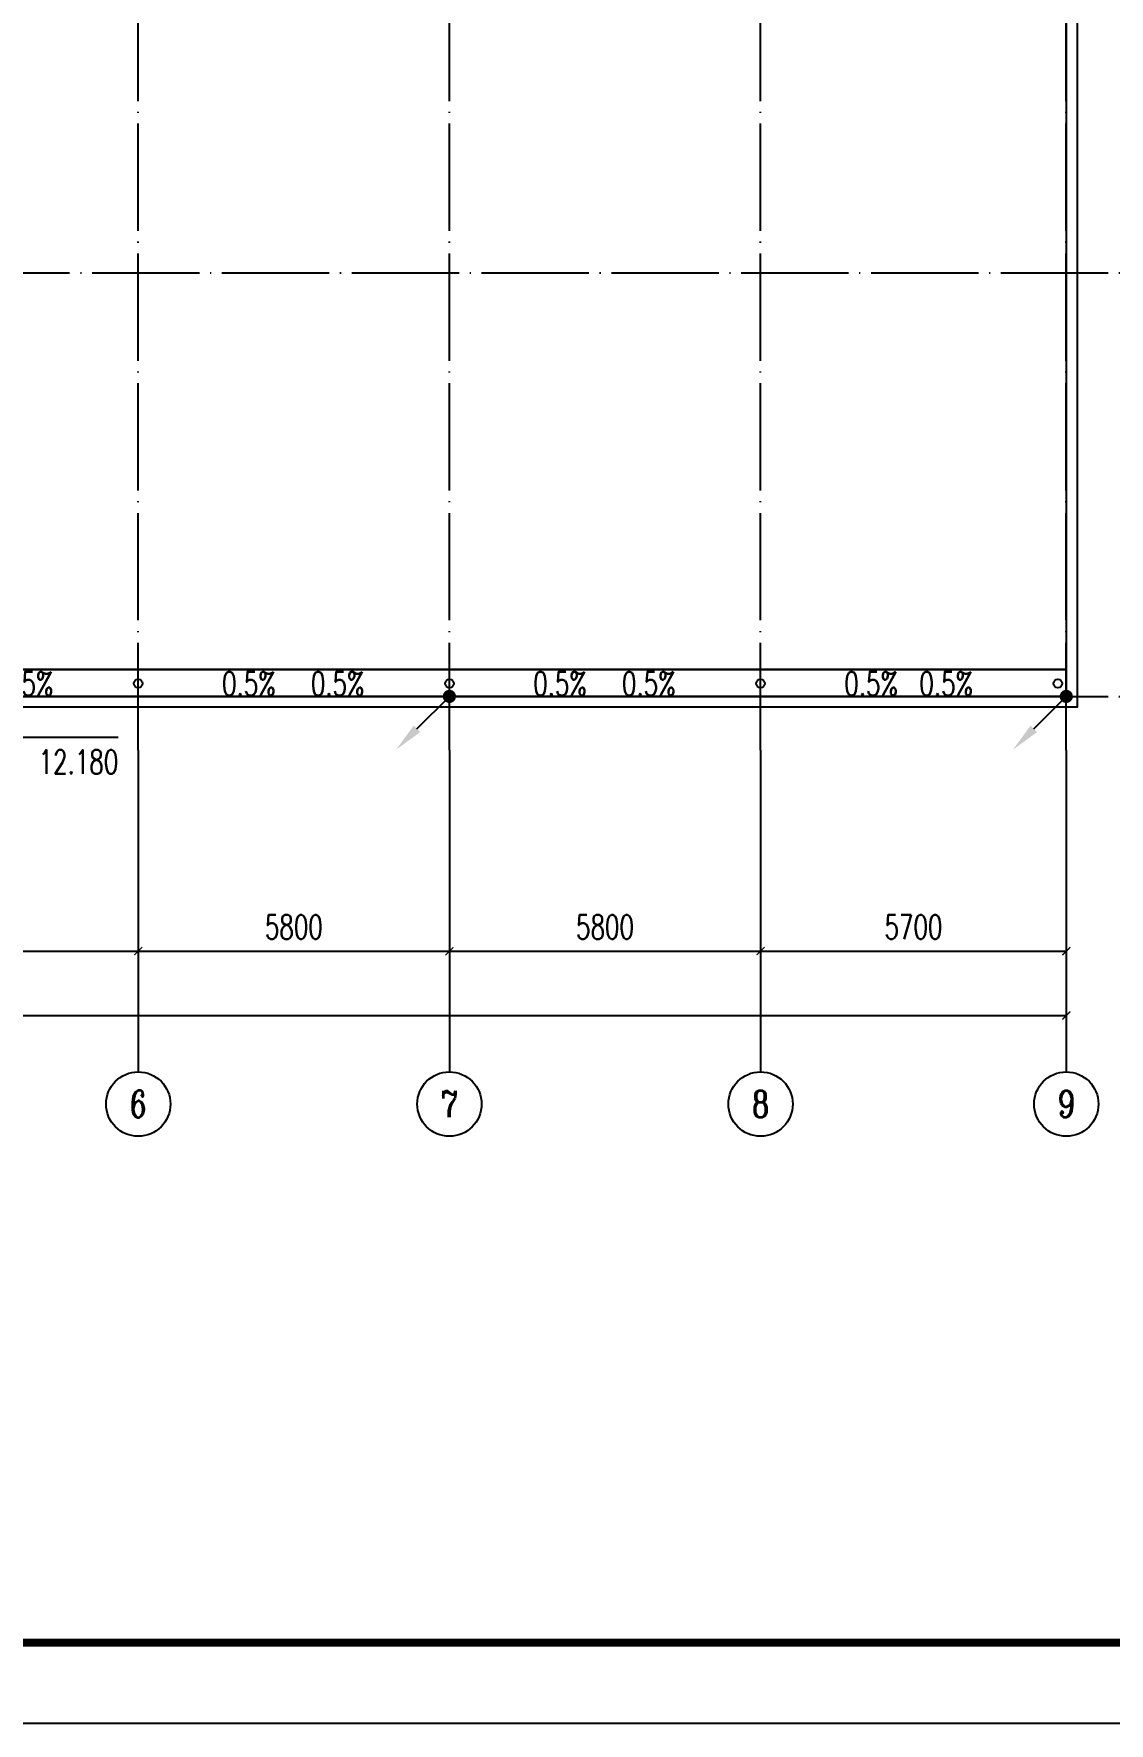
# Model space of a CAD drawing. Extents: x 1728470 to 1835391, y -157368 to 197905.
# Drawn here: x 1780816 to 1800863, y -157368 to -125868 of the extents above; entities that cross this region are included whole.
import ezdxf
from ezdxf.enums import TextEntityAlignment as Align

# ---------------------------------------------------------------- set-up
doc = ezdxf.new("R2010")
doc.units = 0
doc.header["$LTSCALE"] = 1000
doc.header["$MEASUREMENT"] = 0
doc.linetypes.add('DOTE', pattern=[2.42, 2, -0.2, 0.02, -0.2])
doc.layers.get('0').update_dxf_attribs({"linetype": 'CONTINUOUS'})
doc.layers.get('DEFPOINTS').update_dxf_attribs({"linetype": 'CONTINUOUS'})
for name, color, linetype in [('AXIS', 3, 'CONTINUOUS'), ('AXIS_TEXT', 7, 'CONTINUOUS'), ('DIM_ELEV', 3, 'CONTINUOUS'), ('DIM_SYMB', 3, 'CONTINUOUS'), ('DOTE', 1, 'DOTE'), ('LWIRE', 4, 'CONTINUOUS'), ('PUB_TEXT', 7, 'CONTINUOUS'), ('PUB_TITLE', 4, 'CONTINUOUS')]:
    doc.layers.add(name, color=color, linetype=linetype)
doc.styles.add('_TCH_AXIS', font='COMPLEX', dxfattribs={"bigfont": 'GBCBIG'})
doc.styles.add('_TCH_DIM', font='SIMPLEX', dxfattribs={"bigfont": 'GBCBIG'})
doc.styles.add('COMPLEX', font='COMPLEX')
doc.styles.add('DIM_FONT', font='SIMPLEX', dxfattribs={"width": 0.7, "bigfont": 'GBCBIG'})
doc.styles.get("Standard").update_dxf_attribs({"font": 'gbenor.shx', "bigfont": 'gbcbig.shx'})
doc.dimstyles.new('DIMN150', dxfattribs={"dimscale": 1.5, "dimtxt": 300, "dimasz": 100, "dimexe": 250, "dimexo": 300, "dimgap": 150, "dimtad": 1, "dimdec": 0, "dimzin": 0, "dimtxsty": 'DIM_FONT', "dimblk": 'ARCHTICK', "dimcen": 0.09, "dimclrt": 7, "dimazin": 3, "dimtfac": 1, "dimtdec": 0, "dimtix": 1, "dimtmove": 0, "dimatfit": 3, "dimtolj": 1, "dimtzin": 0})

# ---------------------------------------------------------------- blocks, each defined once
blk = doc.blocks.new('_AXISO')
blk.add_circle((0, 0), 0.5)
at = {"layer": 'AXIS_TEXT', "style": 'COMPLEX', "width": 1.041667}
blk.add_attdef('A', text='', height=0.56, dxfattribs=at).set_placement((-0.25, -0.28), (0.25, -0.28), align=Align.FIT)
blk = doc.blocks.new('_ARCHTICK')
at = {"color": 0, "linetype": 'BYBLOCK', "const_width": 0.15}
blk.add_lwpolyline([(-0.5, -0.5), (0.5, 0.5)], dxfattribs=at)
blk = doc.blocks.new('*D85')
at = {"layer": 'AXIS', "color": 0}
for p, q in [((1629060, -9455), (1629060, -14330)), ((1675260, -9455), (1675260, -14330)), ((1629060, -13955), (1675260, -13955))]:
    blk.add_line(p, q, dxfattribs=at)
at = {"layer": 'DEFPOINTS', "color": 0}
for p in [(1629060, -9005), (1675260, -9005), (1675260, -13955)]:
    blk.add_point(p, dxfattribs=at)
at = {"layer": 'AXIS', "color": 0, "xscale": 150, "yscale": 150, "zscale": 150, "rotation": 180}
blk.add_blockref('_ARCHTICK', (1629060, -13955), dxfattribs=at)
at = {"layer": 'AXIS', "color": 0, "xscale": 150, "yscale": 150, "zscale": 150}
blk.add_blockref('_ARCHTICK', (1675260, -13955), dxfattribs=at)
at = {"layer": 'AXIS', "color": 7, "insert": (1652160, -13505), "char_height": 450, "attachment_point": 5, "style": 'DIM_FONT'}
blk.add_mtext('\\A1;46200', dxfattribs=at)
blk = doc.blocks.new('*D90')
at = {"layer": 'AXIS', "color": 0}
for p, q in [((1652160, -9455), (1652160, -13130)), ((1657960, -9455), (1657960, -13130)), ((1652160, -12755), (1657960, -12755))]:
    blk.add_line(p, q, dxfattribs=at)
at = {"layer": 'DEFPOINTS', "color": 0}
for p in [(1652160, -9005), (1657960, -9005), (1657960, -12755)]:
    blk.add_point(p, dxfattribs=at)
at = {"layer": 'AXIS', "color": 0, "xscale": 150, "yscale": 150, "zscale": 150, "rotation": 180}
blk.add_blockref('_ARCHTICK', (1652160, -12755), dxfattribs=at)
at = {"layer": 'AXIS', "color": 0, "xscale": 150, "yscale": 150, "zscale": 150}
blk.add_blockref('_ARCHTICK', (1657960, -12755), dxfattribs=at)
at = {"layer": 'AXIS', "color": 7, "insert": (1655060, -12305), "char_height": 450, "attachment_point": 5, "style": 'DIM_FONT'}
blk.add_mtext('\\A1;5800', dxfattribs=at)
blk = doc.blocks.new('*D91')
at = {"layer": 'AXIS', "color": 0}
for p, q in [((1657960, -9455), (1657960, -13130)), ((1663760, -9455), (1663760, -13130)), ((1657960, -12755), (1663760, -12755))]:
    blk.add_line(p, q, dxfattribs=at)
at = {"layer": 'DEFPOINTS', "color": 0}
for p in [(1657960, -9005), (1663760, -9005), (1663760, -12755)]:
    blk.add_point(p, dxfattribs=at)
at = {"layer": 'AXIS', "color": 0, "xscale": 150, "yscale": 150, "zscale": 150, "rotation": 180}
blk.add_blockref('_ARCHTICK', (1657960, -12755), dxfattribs=at)
at = {"layer": 'AXIS', "color": 0, "xscale": 150, "yscale": 150, "zscale": 150}
blk.add_blockref('_ARCHTICK', (1663760, -12755), dxfattribs=at)
at = {"layer": 'AXIS', "color": 7, "insert": (1660860, -12305), "char_height": 450, "attachment_point": 5, "style": 'DIM_FONT'}
blk.add_mtext('\\A1;5800', dxfattribs=at)
blk = doc.blocks.new('*D92')
at = {"layer": 'AXIS', "color": 0}
for p, q in [((1663760, -9455), (1663760, -13130)), ((1669560, -9455), (1669560, -13130)), ((1663760, -12755), (1669560, -12755))]:
    blk.add_line(p, q, dxfattribs=at)
at = {"layer": 'DEFPOINTS', "color": 0}
for p in [(1663760, -9005), (1669560, -9005), (1669560, -12755)]:
    blk.add_point(p, dxfattribs=at)
at = {"layer": 'AXIS', "color": 0, "xscale": 150, "yscale": 150, "zscale": 150, "rotation": 180}
blk.add_blockref('_ARCHTICK', (1663760, -12755), dxfattribs=at)
at = {"layer": 'AXIS', "color": 0, "xscale": 150, "yscale": 150, "zscale": 150}
blk.add_blockref('_ARCHTICK', (1669560, -12755), dxfattribs=at)
at = {"layer": 'AXIS', "color": 7, "insert": (1666660, -12305), "char_height": 450, "attachment_point": 5, "style": 'DIM_FONT'}
blk.add_mtext('\\A1;5800', dxfattribs=at)
blk = doc.blocks.new('*D93')
at = {"layer": 'AXIS', "color": 0}
for p, q in [((1669560, -9455), (1669560, -13130)), ((1675260, -9455), (1675260, -13130)), ((1669560, -12755), (1675260, -12755))]:
    blk.add_line(p, q, dxfattribs=at)
at = {"layer": 'DEFPOINTS', "color": 0}
for p in [(1669560, -9005), (1675260, -9005), (1675260, -12755)]:
    blk.add_point(p, dxfattribs=at)
at = {"layer": 'AXIS', "color": 0, "xscale": 150, "yscale": 150, "zscale": 150, "rotation": 180}
blk.add_blockref('_ARCHTICK', (1669560, -12755), dxfattribs=at)
at = {"layer": 'AXIS', "color": 0, "xscale": 150, "yscale": 150, "zscale": 150}
blk.add_blockref('_ARCHTICK', (1675260, -12755), dxfattribs=at)
at = {"layer": 'AXIS', "color": 7, "insert": (1672410, -12305), "char_height": 450, "attachment_point": 5, "style": 'DIM_FONT'}
blk.add_mtext('\\A1;5700', dxfattribs=at)
blk = doc.blocks.new('$TELECSYS$00000080')
for p, q in [((-0.7, -0.7), (0, 0)), ((0.104, 0.104), (0.104, 0.104)), ((-0.104, -0.104), (-0.104, -0.104))]:
    blk.add_line(p, q)
at = {"const_width": 0.142}
blk.add_lwpolyline([(0.071, 0, 1), (-0.071, 0, 1)], format="xyb", close=True, dxfattribs=at)
blk.add_solid([(-0.63, -0.77), (-0.77, -0.63), (-1.15, -1.15)])
at = {"width": 0.8, "flags": 9}
blk.add_attdef('A', (0, 0), '', height=0.00002, rotation=180, dxfattribs=at)
blk = doc.blocks.new('ERE22')
at = {"color": 8}
for p, q in [((1675259.7, 23594.5), (1675259.7, -8005.5)), ((1675259.7, -7505.5), (1629059.7, -7505.5)), ((1629059.7, -7505.5), (1675259.7, -7505.5)), ((1675259.7, -8005.5), (1629059.7, -8005.5)), ((1629059.7, -8005.5), (1675259.7, -8005.5))]:
    blk.add_line(p, q, dxfattribs=at)
blk.add_lwpolyline([(1628859.7, 23794.5), (1675459.7, 23794.5), (1675459.7, -8205.5), (1628859.7, -8205.5)], close=True, dxfattribs=at)
for centre in [(1657959.7, -7765.1), (1663759.7, -7765.1), (1669559.7, -7765.1), (1675103.6, -7765.1)]:
    blk.add_circle(centre, 80, dxfattribs=at)
at = {"layer": 'AXIS', "color": 8}
for p, q in [((1657959.7, -9005.5), (1657959.7, -15005.5)), ((1663759.7, -9005.5), (1663759.7, -15005.5)), ((1669559.7, -9005.5), (1669559.7, -15005.5)), ((1675259.7, -9005.5), (1675259.7, -15005.5))]:
    blk.add_line(p, q, dxfattribs=at)
at = {"layer": 'DIM_ELEV', "color": 8}
blk.add_line((1655067.9, -8765.7), (1657586.4, -8765.7), dxfattribs=at)
at = {"layer": 'DIM_SYMB', "color": 8}
for points in [[(1656554.9, -7767.6, 0, 0, 0), (1657202.8, -7767.6, 120, 0, 0), (1657652.8, -7767.6, 0, 0, 0)], [(1659364.5, -7767.6, 0, 0, 0), (1658716.7, -7767.6, 120, 0, 0), (1658266.7, -7767.6, 0, 0, 0)], [(1662354.9, -7767.6, 0, 0, 0), (1663002.8, -7767.6, 120, 0, 0), (1663452.8, -7767.6, 0, 0, 0)], [(1665164.5, -7767.6, 0, 0, 0), (1664516.7, -7767.6, 120, 0, 0), (1664066.7, -7767.6, 0, 0, 0)], [(1668154.9, -7767.6, 0, 0, 0), (1668802.8, -7767.6, 120, 0, 0), (1669252.8, -7767.6, 0, 0, 0)], [(1670964.5, -7767.6, 0, 0, 0), (1670316.7, -7767.6, 120, 0, 0), (1669866.7, -7767.6, 0, 0, 0)], [(1673698.8, -7767.6, 0, 0, 0), (1674346.6, -7767.6, 120, 0, 0), (1674796.6, -7767.6, 0, 0, 0)]]:
    blk.add_lwpolyline(points, format="xyseb", dxfattribs=at)
at = {"layer": 'DOTE'}
for p, q in [((1657959.7, -9005.5), (1657959.7, 24594.5)), ((1663759.7, -9005.5), (1663759.7, 24594.5)), ((1669559.7, -9005.5), (1669559.7, 24594.5)), ((1675259.7, -9005.5), (1675259.7, 24594.5)), ((1628059.7, -105.5), (1676259.7, -105.5)), ((1628059.7, -8005.5), (1676259.7, -8005.5))]:
    blk.add_line(p, q, dxfattribs=at)
at = {"layer": 'AXIS', "color": 8}
ref = blk.add_blockref('_AXISO', (1657959.7, -15605.5), dxfattribs=dict(at, xscale=1200, yscale=1200, zscale=1200))
ref.add_attrib('A', '6', dxfattribs={"layer": 'AXIS_TEXT', "color": 8, "height": 506.1, "style": '_TCH_AXIS', "width": 0.928571}).set_placement((1657803.1, -15858.5), (1658116.4, -15858.5), align=Align.FIT)
ref = blk.add_blockref('_AXISO', (1663759.7, -15605.5), dxfattribs=dict(at, xscale=1200, yscale=1200, zscale=1200))
ref.add_attrib('A', '7', dxfattribs={"layer": 'AXIS_TEXT', "color": 8, "height": 493.2, "style": '_TCH_AXIS'}).set_placement((1663595.3, -15852), (1663924.1, -15852), align=Align.FIT)
ref = blk.add_blockref('_AXISO', (1669559.7, -15605.5), dxfattribs=dict(at, xscale=1200, yscale=1200, zscale=1200))
ref.add_attrib('A', '8', dxfattribs={"layer": 'AXIS_TEXT', "color": 8, "height": 493.2, "style": '_TCH_AXIS'}).set_placement((1669395.3, -15852), (1669724.1, -15852), align=Align.FIT)
ref = blk.add_blockref('_AXISO', (1675259.7, -15605.5), dxfattribs=dict(at, xscale=1200, yscale=1200, zscale=1200))
ref.add_attrib('A', '9', dxfattribs={"layer": 'AXIS_TEXT', "color": 8, "height": 506.1, "style": '_TCH_AXIS', "width": 0.928571}).set_placement((1675103.1, -15858.5), (1675416.4, -15858.5), align=Align.FIT)
at = {"layer": 'PUB_TEXT', "color": 8, "style": '_TCH_DIM', "width": 0.705882}
for p in [(1655377.4, -7990.7), (1659522, -7990.7), (1661177.4, -7990.7), (1665322, -7990.7), (1666977.4, -7990.7), (1671122, -7990.7), (1672521.3, -7990.7)]:
    blk.add_text('0.5%%%', height=446.25, dxfattribs=at).set_placement(p)
at = {"layer": 'PUB_TEXT', "color": 7, "style": '_TCH_DIM', "width": 0.705882}
blk.add_text('12.180', height=446.25, dxfattribs=at).set_placement((1656101.4, -9448.2))
at = {"layer": 'AXIS', "color": 8}
for p1, p2, distance, picture, middle in [((1629059.7, -9005.5), (1675259.7, -9005.5), -4950, '*D85', (1652159.7, -13505.5)), ((1652159.7, -9005.5), (1657959.7, -9005.5), -3750, '*D90', (1655059.7, -12305.5)), ((1657959.7, -9005.5), (1663759.7, -9005.5), -3750, '*D91', (1660859.7, -12305.5)), ((1663759.7, -9005.5), (1669559.7, -9005.5), -3750, '*D92', (1666659.7, -12305.5)), ((1669559.7, -9005.5), (1675259.7, -9005.5), -3750, '*D93', (1672409.7, -12305.5))]:
    dim = blk.add_aligned_dim(p1=p1, p2=p2, distance=distance, dimstyle='DIMN150', dxfattribs=at)
    dim.commit()
    dim.dimension.update_dxf_attribs({"geometry": picture, "text_midpoint": middle})

msp = doc.modelspace()

# ---------------------------------------------------------------- linework, layer by layer
at = {"layer": 'PUB_TITLE'}
msp.add_lwpolyline([(1728675, -157368), (1817775, -157368), (1817775, -94368), (1728675, -94368)], close=True, dxfattribs=at)
at = {"layer": 'PUB_TITLE', "const_width": 150}
msp.add_lwpolyline([(1732425, -155868), (1816275, -155868), (1816275, -95868), (1732425, -95868)], close=True, dxfattribs=at)

# ---------------------------------------------------------------- block references
msp.add_blockref('ERE22', (124804, -130218))
at = {"layer": 'LWIRE', "xscale": 864, "yscale": 864, "zscale": 864}
for p in [(1788563, -138223), (1800063, -138223)]:
    msp.add_blockref('$TELECSYS$00000080', p, dxfattribs=at)

doc.saveas('drawing.dxf')
